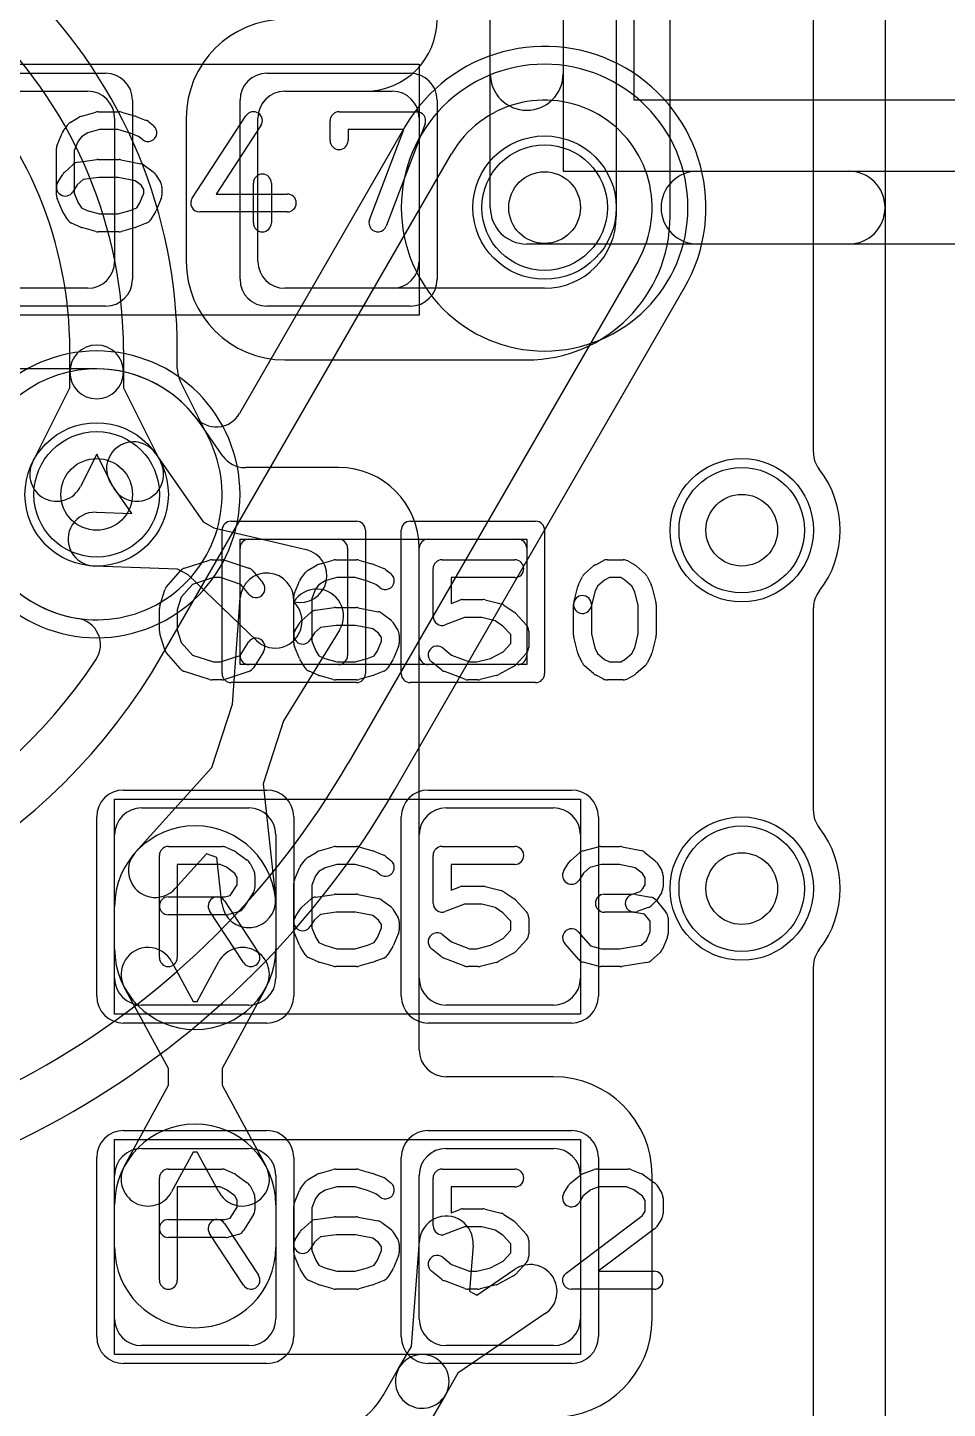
# Model space of a CAD drawing. Extents: x -3.9 to 29.3, y -3.9 to 20.
# Drawn here: x 22.407 to 24.974, y 1.25 to 5.102 of the extents above; entities that cross this region are included whole.
import ezdxf

# ---------------------------------------------------------------- set-up
doc = ezdxf.new("R2010")
doc.units = 0
for name, color, linetype in [('Hole', 1, 'CONTINUOUS'), ('L1', 3, 'CONTINUOUS'), ('L2', 3, 'CONTINUOUS'), ('L3', 3, 'CONTINUOUS'), ('L4', 3, 'CONTINUOUS'), ('MetalMask-A', 176, 'CONTINUOUS'), ('PartsArea-A', 111, 'CONTINUOUS'), ('PartsSilk-A', 221, 'CONTINUOUS'), ('Resist-A', 2, 'CONTINUOUS'), ('Resist-B', 2, 'CONTINUOUS'), ('Silk-A', 140, 'CONTINUOUS')]:
    doc.layers.add(name, color=color, linetype=linetype)

msp = doc.modelspace()

# ---------------------------------------------------------------- linework, layer by layer
at = {"layer": 'Hole'}
for centre in [(23.85, 4.6), (22.6, 3.8), (24.4, 3.7), (24.4, 2.7)]:
    msp.add_circle(centre, 0.1, dxfattribs=at)
at = {"layer": 'L1'}
for p, q in [((24.8, 12.7), (24.8, 1)), ((24.05, 7.825), (24.05, 4.575)), ((24.20004, 4.57496), (24.20004, 7.82504)), ((22.275, 4.925), (22.575, 4.925)), ((23.12497, 4.925), (23.35, 4.925)), ((23.125, 4.925), (23.425, 4.925)), ((22.65, 4.85), (22.65, 4.45)), ((22.84996, 4.85), (22.84996, 4.45)), ((23.05, 4.44997), (23.05, 4.85003)), ((23.05, 4.45), (23.05, 4.85)), ((23.5, 4.85), (23.5, 4.45)), ((22.575, 4.375), (22.275, 4.375)), ((23.85, 4.375), (23.12497, 4.375)), ((23.425, 4.375), (23.125, 4.375)), ((23.125, 4.17496), (23.80004, 4.17496)), ((22.6, 4.15003), (22.27497, 4.15003)), ((22.95211, 3.90695), (22.88753, 3.99964)), ((22.76409, 3.91434), (22.89722, 3.72331)), ((23.275, 3.87504), (23.02497, 3.87504)), ((22.69832, 3.74637), (22.64103, 3.82858)), ((22.59818, 3.75003), (22.69832, 3.74637)), ((22.89722, 3.72331), (22.92706, 3.70702)), ((22.92706, 3.70702), (23.1846, 3.64596)), ((23.025, 3.675), (23.275, 3.675)), ((23.525, 3.675), (23.775, 3.675)), ((23, 3.35), (23, 3.65)), ((23.3, 3.65), (23.3, 3.35)), ((23.5, 3.35), (23.5, 3.65)), ((23.50004, 2.25004), (23.50004, 3.65)), ((23.8, 3.65), (23.8, 3.35)), ((22.8254, 3.59162), (22.5927, 3.60013)), ((22.85524, 3.57535), (22.8254, 3.59162)), ((23.04602, 3.39188), (22.85524, 3.57535)), ((22.9788, 3.21451), (23.0004, 3.5109)), ((23.27764, 3.4212), (23.12151, 3.16829)), ((23.275, 3.325), (23.025, 3.325)), ((23.775, 3.325), (23.525, 3.325)), ((22.9218, 3.0383), (22.9788, 3.21451)), ((23.12151, 3.16829), (23.06451, 2.9921)), ((22.70778, 2.80054), (22.9218, 3.0383)), ((23.06451, 2.9921), (23.09871, 2.67407)), ((22.725, 2.925), (23.025, 2.925)), ((23.575, 2.925), (23.875, 2.925)), ((22.65, 2.45), (22.65, 2.85)), ((23.1, 2.85), (23.1, 2.45)), ((23.5, 2.45), (23.5, 2.85)), ((23.95, 2.85), (23.95, 2.45)), ((22.90622, 2.79679), (22.81926, 2.70018)), ((22.93567, 2.78726), (22.90622, 2.79679)), ((22.94957, 2.65803), (22.93567, 2.78726)), ((22.65, 2.53214), (22.65, 2.65)), ((23.1, 2.65), (23.1, 2.53214)), ((22.80905, 2.49642), (22.86945, 2.38489)), ((22.88055, 2.38489), (22.94095, 2.49642)), ((22.8, 2.19814), (22.67715, 2.425)), ((23.07285, 2.425), (22.95, 2.19814)), ((23.025, 2.375), (22.725, 2.375)), ((22.86945, 2.38489), (22.88055, 2.38489)), ((23.875, 2.375), (23.575, 2.375)), ((22.8, 2.15186), (22.8, 2.19814)), ((22.95, 2.19814), (22.95, 2.15186)), ((23.875, 2.17504), (23.57504, 2.17504)), ((22.67715, 1.925), (22.8, 2.15186)), ((22.95, 2.15186), (23.07285, 1.925)), ((22.725, 1.975), (23.025, 1.975)), ((22.86945, 1.96511), (22.80905, 1.85358)), ((22.88055, 1.96511), (22.86945, 1.96511)), ((22.94095, 1.85358), (22.88055, 1.96511)), ((23.575, 1.975), (23.875, 1.975)), ((22.65, 1.5), (22.65, 1.9)), ((23.1, 1.9), (23.1, 1.5)), ((23.5, 1.5), (23.5, 1.9)), ((23.95, 1.9), (23.95, 1.5)), ((24.15004, 1.5), (24.15004, 1.9)), ((22.65, 1.7), (22.65, 1.81786)), ((23.1, 1.81786), (23.1, 1.7)), ((23.47831, 1.42274), (23.50065, 1.71702)), ((23.65021, 1.70566), (23.64045, 1.57712)), ((23.66084, 1.56535), (23.7673, 1.63807)), ((23.64045, 1.57712), (23.66084, 1.56535)), ((23.85192, 1.51421), (23.6082, 1.34772)), ((23.025, 1.425), (22.725, 1.425)), ((23.44354, 1.36251), (23.47831, 1.42274)), ((23.875, 1.425), (23.575, 1.425)), ((23.40024, 1.28751), (23.44354, 1.36251)), ((23.6082, 1.34772), (23.57344, 1.28751)), ((23.57344, 1.28751), (23.53015, 1.21251))]:
    msp.add_line(p, q, dxfattribs=at)
for centre in [(23.85, 4.6), (22.6, 3.8), (24.4, 3.7), (24.4, 2.7)]:
    msp.add_circle(centre, 0.2, dxfattribs=at)
for centre, radius, start, end in [((23.125, 4.85), 0.27504, 90, 180), ((23.35, 5.125), 0.2, -90, 0), ((22.575, 4.85), 0.075, 0, 90), ((23.12497, 4.85003), 0.07497, 90, 180), ((23.125, 4.85), 0.075, 90, 180), ((23.425, 4.85), 0.075, 0, 90), ((23.80004, 4.57496), 0.4, -90, 0), ((23.85, 4.575), 0.2, -90, 0), ((22.575, 4.45), 0.075, -90, 0), ((23.125, 4.45), 0.27504, 180, -90), ((23.125, 4.45), 0.075, 180, -90), ((23.12497, 4.44997), 0.07497, 180, -90), ((23.425, 4.45), 0.075, -90, 0), ((22.6, 3.79999), 0.35004, 34.98129, 90), ((22.94823, 4.04365), 0.07497, -145.02113, -144.24289), ((22.94869, 4.04299), 0.07497, -144.8577, -144.67111), ((22.70256, 3.87146), 0.075, 34.87248, -145.12808), ((23.01365, 3.94983), 0.07501, -145.13189, -90), ((23.01365, 3.94979), 0.07497, -90, -87.79065), ((23.02502, 3.64999), 0.22505, 90.01273, 92.15945), ((23.275, 3.65), 0.22504, 0, 90), ((22.59544, 3.67508), 0.075, 87.90633, -92.09316), ((23.025, 3.65), 0.025, 90, 180), ((23.275, 3.65), 0.025, 0, 90), ((23.525, 3.65), 0.025, 90, 180), ((23.775, 3.65), 0.025, 0, 90), ((23.1673, 3.57298), 0.075, -103.33588, 76.66084), ((23.0752, 3.50545), 0.075, -4.16726, 175.83188), ((23.21382, 3.4606), 0.075, -31.68958, 148.31112), ((23.09801, 3.44594), 0.075, -133.88178, 46.11943), ((23.025, 3.35), 0.025, 180, -90), ((23.275, 3.35), 0.025, -90, 0), ((23.525, 3.35), 0.025, 180, -90), ((23.775, 3.35), 0.025, -90, 0), ((22.725, 2.85), 0.075, 90, 180), ((23.025, 2.85), 0.075, 0, 90), ((23.575, 2.85), 0.075, 90, 180), ((23.875, 2.85), 0.075, 0, 90), ((22.875, 2.65), 0.225, 0, 180), ((22.76352, 2.75036), 0.075, 138.00484, -41.99152), ((23.02414, 2.66605), 0.075, -173.86144, 6.13749), ((22.875, 2.53214), 0.225, 180, 0), ((22.7431, 2.46071), 0.075, 28.43425, -151.56321), ((23.0069, 2.46071), 0.075, -28.43425, 151.56321), ((22.725, 2.45), 0.075, 180, -90), ((23.025, 2.45), 0.075, -90, 0), ((23.575, 2.45), 0.075, 180, -90), ((23.875, 2.45), 0.075, -90, 0), ((23.57504, 2.25004), 0.075, 180, -90), ((23.875, 1.9), 0.27504, 0, 90), ((22.875, 1.81786), 0.225, 0, 180), ((22.725, 1.9), 0.075, 90, 180), ((23.025, 1.9), 0.075, 0, 90), ((23.575, 1.9), 0.075, 90, 180), ((23.875, 1.9), 0.075, 0, 90), ((22.7431, 1.88929), 0.075, 151.56575, -28.43679), ((23.0069, 1.88929), 0.075, -151.56575, 28.43679), ((23.57543, 1.71134), 0.075, -4.34363, 175.65942), ((22.875, 1.7), 0.225, 180, 0), ((23.80961, 1.57614), 0.075, -55.65947, 124.3385), ((22.725, 1.5), 0.075, 180, -90), ((23.025, 1.5), 0.075, -90, 0), ((23.575, 1.5), 0.075, 180, -90), ((23.875, 1.5), 0.27504, -90, 0), ((23.875, 1.5), 0.075, -90, 0), ((23.50849, 1.32501), 0.075, -30.00073, 150.00073), ((23.50849, 1.32501), 0.075, 149.99927, -30.00108), ((23.20538, 1.4), 0.225, -90, -29.99725)]:
    msp.add_arc(centre, radius, start, end, dxfattribs=at)
at = {"layer": 'L2'}
msp.add_line((24.8, 12.7), (24.8, 1), dxfattribs=at)
for centre in [(24.4, 3.7), (24.4, 2.7)]:
    msp.add_circle(centre, 0.2, dxfattribs=at)
for centre, start, end in [((23.85, 4.6), 90, -90), ((23.85, 4.6), -90, 90), ((22.6, 3.8), 90, -90), ((22.6, 3.8), -90, 90)]:
    msp.add_arc(centre, 0.40004, start, end, dxfattribs=at)
at = {"layer": 'L3'}
for p, q in [((24.8, 12.7), (24.8, 1)), ((22.525, 4.14146), (22.525, 4.20294)), ((22.675, 4.20294), (22.675, 4.14146)), ((22.82504, 4.15069), (22.82504, 4.20294)), ((22.525, 4.09766), (22.525, 4.14146)), ((22.675, 4.14146), (22.675, 4.09766)), ((22.42104, 3.88929), (22.525, 4.09766)), ((22.675, 4.09766), (22.77896, 3.88929)), ((22.91305, 3.95664), (22.83293, 4.11721)), ((22.6, 3.912), (22.55526, 3.82233)), ((22.64474, 3.82233), (22.6, 3.912))]:
    msp.add_line(p, q, dxfattribs=at)
for centre in [(22.6, 3.8), (24.4, 3.7), (24.4, 2.7)]:
    msp.add_circle(centre, 0.2, dxfattribs=at)
for centre, radius, start, end in [((21.39999, 4.20294), 1.42505, 0, 44.99972), ((21.4, 4.20294), 1.275, 0, 45), ((21.4, 4.20294), 1.125, 0, 45), ((23.85, 4.6), 0.40004, 90, -90), ((23.85, 4.6), 0.40004, -90, 90), ((22.6, 4.14146), 0.075, 0, 180), ((22.6, 4.14146), 0.075, 180, 0), ((22.90001, 4.15068), 0.07497, 179.99236, -153.4828), ((22.6, 3.79998), 0.35005, -134.58449, 26.36448), ((22.98081, 3.98872), 0.07497, -154.66546, -153.63661), ((22.48815, 3.85581), 0.075, 153.4862, -26.51596), ((22.71185, 3.85581), 0.075, -153.4862, 26.51596)]:
    msp.add_arc(centre, radius, start, end, dxfattribs=at)
at = {"layer": 'L4'}
for p, q in [((24.8, 12.7), (24.8, 1)), ((23.46025, 4.82502), (22.99872, 4.02562)), ((22.7819, 3.35), (23.59019, 4.75)), ((24.10981, 4.45), (23.30152, 3.05)), ((23.43146, 2.97498), (24.23975, 4.37498))]:
    msp.add_line(p, q, dxfattribs=at)
for centre in [(23.85, 4.6), (22.6, 3.8), (24.4, 3.7), (24.4, 2.7)]:
    msp.add_circle(centre, 0.2, dxfattribs=at)
for centre, radius, start, end in [((23.85, 4.6), 0.45004, -29.99975, 150.00025), ((23.85, 4.6), 0.3, -29.99977, 150.00001), ((22.6, 3.8), 0.35004, 38.24594, -98.71045), ((22.93379, 4.0631), 0.07497, -141.75435, -29.99513), ((22.53564, 3.37989), 0.07497, -33.7791, 81.29277), ((21.30966, 4.2), 1.7, -90, -30.00005), ((21.30966, 4.2), 1.54996, -90, -33.78019), ((21.30966, 4.2), 2.3, -90, -30.00001), ((21.30966, 4.2), 2.45004, -90, -29.99996)]:
    msp.add_arc(centre, radius, start, end, dxfattribs=at)
at = {"layer": 'MetalMask-A'}
for p, q in [((22.275, 4.925), (22.575, 4.925)), ((23.125, 4.925), (23.425, 4.925)), ((22.65, 4.85), (22.65, 4.45)), ((23.05, 4.45), (23.05, 4.85)), ((23.5, 4.85), (23.5, 4.45)), ((22.575, 4.375), (22.275, 4.375)), ((23.425, 4.375), (23.125, 4.375)), ((23.025, 3.675), (23.275, 3.675)), ((23.525, 3.675), (23.775, 3.675)), ((23, 3.35), (23, 3.65)), ((23.3, 3.65), (23.3, 3.35)), ((23.5, 3.35), (23.5, 3.65)), ((23.8, 3.65), (23.8, 3.35)), ((23.275, 3.325), (23.025, 3.325)), ((23.775, 3.325), (23.525, 3.325)), ((22.725, 2.925), (23.025, 2.925)), ((23.575, 2.925), (23.875, 2.925)), ((22.65, 2.45), (22.65, 2.85)), ((23.1, 2.85), (23.1, 2.45)), ((23.5, 2.45), (23.5, 2.85)), ((23.95, 2.85), (23.95, 2.45)), ((23.025, 2.375), (22.725, 2.375)), ((23.875, 2.375), (23.575, 2.375)), ((22.725, 1.975), (23.025, 1.975)), ((23.575, 1.975), (23.875, 1.975)), ((22.65, 1.5), (22.65, 1.9)), ((23.1, 1.9), (23.1, 1.5)), ((23.5, 1.5), (23.5, 1.9)), ((23.95, 1.9), (23.95, 1.5)), ((23.025, 1.425), (22.725, 1.425)), ((23.875, 1.425), (23.575, 1.425))]:
    msp.add_line(p, q, dxfattribs=at)
for centre, radius, start, end in [((22.575, 4.85), 0.075, 0, 90), ((23.125, 4.85), 0.075, 90, 180), ((23.425, 4.85), 0.075, 0, 90), ((22.575, 4.45), 0.075, -90, 0), ((23.125, 4.45), 0.075, 180, -90), ((23.425, 4.45), 0.075, -90, 0), ((23.025, 3.65), 0.025, 90, 180), ((23.275, 3.65), 0.025, 0, 90), ((23.525, 3.65), 0.025, 90, 180), ((23.775, 3.65), 0.025, 0, 90), ((23.025, 3.35), 0.025, 180, -90), ((23.275, 3.35), 0.025, -90, 0), ((23.525, 3.35), 0.025, 180, -90), ((23.775, 3.35), 0.025, -90, 0), ((22.725, 2.85), 0.075, 90, 180), ((23.025, 2.85), 0.075, 0, 90), ((23.575, 2.85), 0.075, 90, 180), ((23.875, 2.85), 0.075, 0, 90), ((22.725, 2.45), 0.075, 180, -90), ((23.025, 2.45), 0.075, -90, 0), ((23.575, 2.45), 0.075, 180, -90), ((23.875, 2.45), 0.075, -90, 0), ((22.725, 1.9), 0.075, 90, 180), ((23.025, 1.9), 0.075, 0, 90), ((23.575, 1.9), 0.075, 90, 180), ((23.875, 1.9), 0.075, 0, 90), ((22.725, 1.5), 0.075, 180, -90), ((23.025, 1.5), 0.075, -90, 0), ((23.575, 1.5), 0.075, 180, -90), ((23.875, 1.5), 0.075, -90, 0)]:
    msp.add_arc(centre, radius, start, end, dxfattribs=at)
at = {"layer": 'PartsArea-A'}
for p, q in [((24.1, 4.9), (24.1, 5.65)), ((22.2, 5), (23.5, 5)), ((23.5, 5), (23.5, 4.3)), ((26.3, 4.9), (24.1, 4.9)), ((23.5, 4.3), (22.2, 4.3)), ((23, 3.325), (23, 3.675)), ((23, 3.675), (23.8, 3.675)), ((23.8, 3.675), (23.8, 3.325)), ((23.8, 3.325), (23, 3.325)), ((22.65, 2.35), (22.65, 2.95)), ((22.65, 2.95), (23.95, 2.95)), ((23.95, 2.95), (23.95, 2.35)), ((23.95, 2.35), (22.65, 2.35)), ((22.65, 2), (23.95, 2)), ((22.65, 1.4), (22.65, 2)), ((23.95, 2), (23.95, 1.4)), ((23.95, 1.4), (22.65, 1.4))]:
    msp.add_line(p, q, dxfattribs=at)
at = {"layer": 'PartsSilk-A'}
for p, q in [((23.6984, 4.6), (23.6984, 13.4)), ((23.9016, 13.4), (23.9016, 4.7016)), ((22.55841, 4.85552), (22.5973, 4.86663)), ((22.60417, 4.86759), (22.6625, 4.86759)), ((22.66937, 4.86663), (22.70826, 4.85552)), ((22.71067, 4.85469), (22.73845, 4.84358)), ((22.86657, 4.62663), (23.01657, 4.85626)), ((23.27639, 4.86759), (23.49306, 4.86759)), ((22.50639, 4.81315), (22.52028, 4.83167)), ((22.52754, 4.83818), (22.55254, 4.85299)), ((22.60767, 4.81759), (22.57525, 4.80833)), ((22.659, 4.81759), (22.60767, 4.81759)), ((22.69329, 4.80779), (22.659, 4.81759)), ((22.74479, 4.83989), (22.75868, 4.82878)), ((23.05843, 4.82892), (22.93369, 4.63796)), ((23.25139, 4.78704), (23.25139, 4.84259)), ((23.45682, 4.81759), (23.30139, 4.81759)), ((23.30139, 4.81759), (23.30139, 4.78704)), ((23.36135, 4.56629), (23.45682, 4.81759)), ((23.51643, 4.83371), (23.40809, 4.54853)), ((22.48942, 4.77442), (22.50331, 4.80776)), ((22.54827, 4.78565), (22.5375, 4.75981)), ((22.5573, 4.79769), (22.54827, 4.78565)), ((22.57525, 4.80833), (22.5573, 4.79769)), ((22.71645, 4.79853), (22.69329, 4.80779)), ((22.72744, 4.78974), (22.71645, 4.79853)), ((22.4875, 4.63519), (22.4875, 4.76481)), ((22.5375, 4.75981), (22.5375, 4.64019)), ((22.50978, 4.69832), (22.53478, 4.72054)), ((22.54791, 4.72661), (22.60069, 4.73402)), ((22.60417, 4.73426), (22.6625, 4.73426)), ((22.6674, 4.73377), (22.72296, 4.72266)), ((22.73294, 4.71824), (22.75794, 4.69972)), ((23.9016, 4.7016), (26.4984, 4.7016)), ((22.4913, 4.67066), (22.50519, 4.69288)), ((22.54568, 4.66333), (22.5337, 4.64416)), ((22.56235, 4.67814), (22.54568, 4.66333)), ((22.60592, 4.68426), (22.56235, 4.67814)), ((22.66002, 4.68426), (22.60592, 4.68426)), ((22.70767, 4.67473), (22.66002, 4.68426)), ((22.72437, 4.66236), (22.70767, 4.67473)), ((22.73194, 4.65024), (22.72437, 4.66236)), ((22.76426, 4.69287), (22.77814, 4.67065)), ((23.0375, 4.55741), (23.0375, 4.66852)), ((23.0875, 4.66852), (23.0875, 4.55741)), ((22.50331, 4.59224), (22.48942, 4.62558)), ((22.5375, 4.64019), (22.54868, 4.61336)), ((22.72077, 4.61336), (22.73194, 4.64019)), ((22.73194, 4.64019), (22.73194, 4.65024)), ((22.78002, 4.62558), (22.76614, 4.59224)), ((22.78194, 4.65741), (22.78194, 4.63519)), ((22.93369, 4.63796), (23.13194, 4.63796)), ((22.51908, 4.56638), (22.50519, 4.5886)), ((22.54868, 4.61336), (22.55742, 4.59937)), ((22.55742, 4.59937), (22.57383, 4.59208)), ((22.57383, 4.59208), (22.60767, 4.58241)), ((22.659, 4.58241), (22.69329, 4.59221)), ((22.69329, 4.59221), (22.7123, 4.59981)), ((22.7123, 4.59981), (22.72077, 4.61336)), ((22.76426, 4.5886), (22.75037, 4.56638)), ((23.13194, 4.58796), (22.8875, 4.58796)), ((22.55513, 4.54567), (22.53013, 4.55678)), ((22.60767, 4.58241), (22.659, 4.58241)), ((22.73845, 4.55642), (22.71067, 4.54531)), ((22.5973, 4.53337), (22.55841, 4.54448)), ((22.6625, 4.53241), (22.60417, 4.53241)), ((22.70826, 4.54448), (22.66937, 4.53337)), ((26.6, 4.4984), (23.8, 4.4984)), ((22.79508, 3.54239), (22.83397, 3.58683)), ((22.84516, 3.59418), (22.9146, 3.6164)), ((22.92222, 3.61759), (22.95, 3.61759)), ((22.9579, 3.61631), (23.02457, 3.59409)), ((23.03588, 3.58637), (23.06365, 3.55304)), ((23.19004, 3.58818), (23.21504, 3.60299)), ((23.22091, 3.60552), (23.2598, 3.61663)), ((23.26667, 3.61759), (23.325, 3.61759)), ((23.33187, 3.61663), (23.37076, 3.60552)), ((23.37317, 3.60469), (23.40095, 3.59358)), ((23.40729, 3.58989), (23.42118, 3.57878)), ((23.53889, 3.45926), (23.53889, 3.59259)), ((23.56389, 3.61759), (23.76667, 3.61759)), ((23.96117, 3.57795), (23.98617, 3.60017)), ((23.9916, 3.60384), (24.01382, 3.61495)), ((24.025, 3.61759), (24.06944, 3.61759)), ((24.08184, 3.6143), (24.10129, 3.60319)), ((24.1055, 3.60017), (24.1305, 3.57795)), ((22.86702, 3.54868), (22.83618, 3.51344)), ((22.92612, 3.56759), (22.86702, 3.54868)), ((22.94594, 3.56759), (22.92612, 3.56759)), ((23.00202, 3.5489), (22.94594, 3.56759)), ((23.02523, 3.52104), (23.00202, 3.5489)), ((23.15192, 3.52442), (23.16581, 3.55776)), ((23.16889, 3.56315), (23.18278, 3.58167)), ((23.2198, 3.54769), (23.21077, 3.53565)), ((23.23775, 3.55833), (23.2198, 3.54769)), ((23.27017, 3.56759), (23.23775, 3.55833)), ((23.3215, 3.56759), (23.27017, 3.56759)), ((23.35579, 3.55779), (23.3215, 3.56759)), ((23.37895, 3.54853), (23.35579, 3.55779)), ((23.38994, 3.53974), (23.37895, 3.54853)), ((23.76667, 3.56759), (23.58889, 3.56759)), ((23.58889, 3.56759), (23.58889, 3.49554)), ((23.94431, 3.54822), (23.95542, 3.57044)), ((24.01692, 3.5606), (23.99799, 3.54377)), ((24.0309, 3.56759), (24.01692, 3.5606)), ((24.0628, 3.56759), (24.0309, 3.56759)), ((24.07423, 3.56106), (24.0628, 3.56759)), ((24.09368, 3.54377), (24.07423, 3.56106)), ((24.13625, 3.57044), (24.14736, 3.54822)), ((22.77614, 3.48894), (22.79003, 3.53339)), ((22.83618, 3.51344), (22.825, 3.47766)), ((23.15, 3.38519), (23.15, 3.51481)), ((23.21077, 3.53565), (23.2, 3.50981)), ((23.2, 3.50981), (23.2, 3.39019)), ((23.62222, 3.50648), (23.67778, 3.50648)), ((23.68384, 3.50573), (23.72828, 3.49462)), ((23.93131, 3.49865), (23.94242, 3.5431)), ((23.99026, 3.52831), (23.97981, 3.48653)), ((23.99799, 3.54377), (23.99026, 3.52831)), ((24.10141, 3.52831), (24.09368, 3.54377)), ((24.11111, 3.48951), (24.10141, 3.52831)), ((24.14925, 3.5431), (24.16036, 3.49865)), ((22.775, 3.41852), (22.775, 3.48148)), ((22.825, 3.47766), (22.825, 3.42234)), ((23.17228, 3.44832), (23.19728, 3.47054)), ((23.21041, 3.47661), (23.26319, 3.48402)), ((23.26667, 3.48426), (23.325, 3.48426)), ((23.3299, 3.48377), (23.38546, 3.47266)), ((23.39544, 3.46824), (23.42044, 3.44972)), ((23.58889, 3.49554), (23.61332, 3.50484)), ((23.73609, 3.49117), (23.76387, 3.47265)), ((23.76843, 3.46875), (23.79899, 3.43542)), ((23.93056, 3.40741), (23.93056, 3.49259)), ((23.98056, 3.49259), (23.98056, 3.41049)), ((24.11111, 3.41049), (24.11111, 3.48951)), ((24.16111, 3.49259), (24.16111, 3.40741)), ((23.1538, 3.42066), (23.16769, 3.44288)), ((23.26842, 3.43426), (23.22485, 3.42814)), ((23.32252, 3.43426), (23.26842, 3.43426)), ((23.37017, 3.42473), (23.32252, 3.43426)), ((23.42676, 3.44287), (23.44064, 3.42065)), ((23.62682, 3.45648), (23.57279, 3.4359)), ((23.6747, 3.45648), (23.62682, 3.45648)), ((23.71196, 3.44717), (23.6747, 3.45648)), ((23.73362, 3.43273), (23.71196, 3.44717)), ((23.75556, 3.40879), (23.73362, 3.43273)), ((22.79003, 3.36661), (22.77614, 3.41106)), ((22.825, 3.42234), (22.83618, 3.38656)), ((23.20818, 3.41333), (23.1962, 3.39416)), ((23.2, 3.39019), (23.21118, 3.36336)), ((23.22485, 3.42814), (23.20818, 3.41333)), ((23.38687, 3.41236), (23.37017, 3.42473)), ((23.38327, 3.36336), (23.39444, 3.39019)), ((23.39444, 3.40024), (23.38687, 3.41236)), ((23.39444, 3.39019), (23.39444, 3.40024)), ((23.44444, 3.40741), (23.44444, 3.38519)), ((23.75556, 3.3838), (23.75556, 3.40879)), ((23.80556, 3.41852), (23.80556, 3.37407)), ((23.94242, 3.3569), (23.93131, 3.40135)), ((23.98056, 3.41049), (23.99026, 3.37169)), ((24.10141, 3.37169), (24.11111, 3.41049)), ((24.16036, 3.40135), (24.14925, 3.3569)), ((22.83397, 3.31317), (22.79508, 3.35761)), ((22.83618, 3.38656), (22.86702, 3.35132)), ((23.00023, 3.3505), (23.02324, 3.38732)), ((23.06564, 3.36082), (23.03787, 3.31638)), ((23.16581, 3.34224), (23.15192, 3.37558)), ((23.21118, 3.36336), (23.21992, 3.34937)), ((23.3748, 3.34981), (23.38327, 3.36336)), ((23.44252, 3.37558), (23.42864, 3.34224)), ((23.56562, 3.37137), (23.59034, 3.3516)), ((23.69928, 3.34203), (23.73446, 3.36079)), ((23.73446, 3.36079), (23.75556, 3.3838)), ((23.79899, 3.35717), (23.76843, 3.32384)), ((23.95542, 3.32956), (23.94431, 3.35178)), ((23.99026, 3.37169), (23.99799, 3.35623)), ((23.99799, 3.35623), (24.01692, 3.3394)), ((24.07423, 3.33894), (24.09368, 3.35623)), ((24.09368, 3.35623), (24.10141, 3.37169)), ((24.14736, 3.35178), (24.13625, 3.32956)), ((22.86702, 3.35132), (22.92612, 3.33241)), ((22.92612, 3.33241), (22.94594, 3.33241)), ((22.94594, 3.33241), (23.00023, 3.3505)), ((23.18158, 3.31638), (23.16769, 3.3386)), ((23.21992, 3.34937), (23.23633, 3.34208)), ((23.23633, 3.34208), (23.27017, 3.33241)), ((23.27017, 3.33241), (23.3215, 3.33241)), ((23.3215, 3.33241), (23.35579, 3.34221)), ((23.35579, 3.34221), (23.3748, 3.34981)), ((23.42676, 3.3386), (23.41287, 3.31638)), ((23.56216, 3.31011), (23.53438, 3.33233)), ((23.59034, 3.3516), (23.64071, 3.33241)), ((23.64071, 3.33241), (23.66081, 3.33241)), ((23.66081, 3.33241), (23.69928, 3.34203)), ((23.76176, 3.31868), (23.72009, 3.29646)), ((23.98617, 3.29983), (23.96117, 3.32205)), ((24.01692, 3.3394), (24.0309, 3.33241)), ((24.0309, 3.33241), (24.0628, 3.33241)), ((24.0628, 3.33241), (24.07423, 3.33894)), ((24.1305, 3.32205), (24.1055, 3.29983)), ((22.9146, 3.2836), (22.84516, 3.30582)), ((22.95, 3.28241), (22.92222, 3.28241)), ((23.02457, 3.30591), (22.9579, 3.28369)), ((23.21763, 3.29567), (23.19263, 3.30678)), ((23.2598, 3.28337), (23.22091, 3.29448)), ((23.325, 3.28241), (23.26667, 3.28241)), ((23.37076, 3.29448), (23.33187, 3.28337)), ((23.40095, 3.30642), (23.37317, 3.29531)), ((23.62721, 3.28405), (23.56888, 3.30627)), ((23.66389, 3.28241), (23.63611, 3.28241)), ((23.71439, 3.29427), (23.66995, 3.28316)), ((24.01382, 3.28505), (23.9916, 3.29616)), ((24.06944, 3.28241), (24.025, 3.28241)), ((24.10129, 3.29681), (24.08184, 3.2857)), ((22.8, 2.81759), (22.95, 2.81759)), ((22.96015, 2.81544), (22.98515, 2.80433)), ((23.22091, 2.80552), (23.2598, 2.81663)), ((23.26667, 2.81759), (23.325, 2.81759)), ((23.33187, 2.81663), (23.37076, 2.80552)), ((23.56389, 2.81759), (23.76667, 2.81759)), ((23.95745, 2.80564), (23.99912, 2.81675)), ((24.00556, 2.81759), (24.06111, 2.81759)), ((24.06626, 2.81705), (24.11904, 2.80594)), ((22.775, 2.50741), (22.775, 2.79259)), ((22.9897, 2.8017), (23.02026, 2.77948)), ((23.16889, 2.76315), (23.18278, 2.78167)), ((23.19004, 2.78818), (23.21504, 2.80299)), ((23.37317, 2.80469), (23.40095, 2.79358)), ((23.40729, 2.78989), (23.42118, 2.77878)), ((23.53889, 2.65926), (23.53889, 2.79259)), ((23.92228, 2.77795), (23.94728, 2.80017)), ((24.12951, 2.801), (24.15729, 2.77878)), ((22.9447, 2.76759), (22.825, 2.76759)), ((22.825, 2.76759), (22.825, 2.50741)), ((22.96243, 2.75971), (22.9447, 2.76759)), ((22.98593, 2.74263), (22.96243, 2.75971)), ((22.99167, 2.73114), (22.98593, 2.74263)), ((23.02792, 2.77044), (23.03903, 2.74822)), ((23.04167, 2.73704), (23.04167, 2.7037)), ((23.15192, 2.72442), (23.16581, 2.75776)), ((23.21077, 2.73565), (23.2, 2.70981)), ((23.2198, 2.74769), (23.21077, 2.73565)), ((23.23775, 2.75833), (23.2198, 2.74769)), ((23.27017, 2.76759), (23.23775, 2.75833)), ((23.3215, 2.76759), (23.27017, 2.76759)), ((23.35579, 2.75779), (23.3215, 2.76759)), ((23.37895, 2.74853), (23.35579, 2.75779)), ((23.38994, 2.73974), (23.37895, 2.74853)), ((23.76667, 2.76759), (23.58889, 2.76759)), ((23.58889, 2.76759), (23.58889, 2.69554)), ((23.9038, 2.75029), (23.91769, 2.77251)), ((23.95818, 2.74296), (23.9462, 2.72379)), ((23.97606, 2.75885), (23.95818, 2.74296)), ((24.00884, 2.76759), (23.97606, 2.75885)), ((24.05851, 2.76759), (24.00884, 2.76759)), ((24.10292, 2.75824), (24.05851, 2.76759)), ((24.12273, 2.7424), (24.10292, 2.75824)), ((24.13056, 2.72987), (24.12273, 2.7424)), ((24.16287, 2.77251), (24.17676, 2.75029)), ((24.18056, 2.73704), (24.18056, 2.7037)), ((22.97292, 2.68087), (22.99167, 2.71087)), ((22.99167, 2.71087), (22.99167, 2.73114)), ((23.15, 2.58519), (23.15, 2.71481)), ((23.2, 2.70981), (23.2, 2.59019)), ((23.58889, 2.69554), (23.61332, 2.70484)), ((23.62222, 2.70648), (23.67778, 2.70648)), ((23.68384, 2.70573), (23.72828, 2.69462)), ((24.1168, 2.69197), (24.12198, 2.69715)), ((24.12198, 2.69715), (24.13056, 2.71087)), ((24.13056, 2.71087), (24.13056, 2.72987)), ((22.8, 2.67685), (22.95783, 2.67685)), ((22.95703, 2.66553), (23.05148, 2.52109)), ((22.95783, 2.67685), (22.97292, 2.68087)), ((23.03787, 2.69045), (23.01009, 2.64601)), ((23.17228, 2.64832), (23.19728, 2.67054)), ((23.21041, 2.67661), (23.26319, 2.68402)), ((23.26667, 2.68426), (23.325, 2.68426)), ((23.3299, 2.68377), (23.38546, 2.67266)), ((23.39544, 2.66824), (23.42044, 2.64972)), ((23.73609, 2.69117), (23.76387, 2.67265)), ((23.76843, 2.66875), (23.79899, 2.63542)), ((24.01667, 2.68426), (24.0956, 2.68426)), ((24.0956, 2.68426), (24.1168, 2.69197)), ((24.10438, 2.68387), (24.14605, 2.67646)), ((24.15935, 2.6638), (24.14824, 2.65269)), ((24.16088, 2.66785), (24.18865, 2.63452)), ((24.17676, 2.69045), (24.16287, 2.66823)), ((22.96111, 2.62685), (22.8, 2.62685)), ((23.00964, 2.49373), (22.91519, 2.63817)), ((22.99533, 2.6351), (22.96755, 2.62769)), ((23.1538, 2.62066), (23.16769, 2.64288)), ((23.22485, 2.62814), (23.20818, 2.61333)), ((23.26842, 2.63426), (23.22485, 2.62814)), ((23.32252, 2.63426), (23.26842, 2.63426)), ((23.37017, 2.62473), (23.32252, 2.63426)), ((23.38687, 2.61236), (23.37017, 2.62473)), ((23.42676, 2.64287), (23.44064, 2.62065)), ((23.62682, 2.65648), (23.57279, 2.6359)), ((23.6747, 2.65648), (23.62682, 2.65648)), ((23.71196, 2.64717), (23.6747, 2.65648)), ((23.73362, 2.63273), (23.71196, 2.64717)), ((23.75556, 2.60879), (23.73362, 2.63273)), ((24.1, 2.63426), (24.01667, 2.63426)), ((24.12831, 2.62883), (24.09562, 2.63465)), ((24.1391, 2.64687), (24.10854, 2.63576)), ((24.14444, 2.60947), (24.12831, 2.62883)), ((23.20818, 2.61333), (23.1962, 2.59416)), ((23.2, 2.59019), (23.21118, 2.56336)), ((23.38327, 2.56336), (23.39444, 2.59019)), ((23.39444, 2.60024), (23.38687, 2.61236)), ((23.39444, 2.59019), (23.39444, 2.60024)), ((23.44444, 2.60741), (23.44444, 2.58519)), ((23.73446, 2.56079), (23.75556, 2.5838)), ((23.75556, 2.5838), (23.75556, 2.60879)), ((23.80556, 2.61852), (23.80556, 2.57407)), ((24.14444, 2.57907), (24.14444, 2.60947)), ((24.19444, 2.61852), (24.19444, 2.57407)), ((23.16581, 2.54224), (23.15192, 2.57558)), ((23.21118, 2.56336), (23.21992, 2.54937)), ((23.21992, 2.54937), (23.23633, 2.54208)), ((23.35579, 2.54221), (23.3748, 2.54981)), ((23.3748, 2.54981), (23.38327, 2.56336)), ((23.44252, 2.57558), (23.42864, 2.54224)), ((23.56562, 2.57137), (23.59034, 2.5516)), ((23.59034, 2.5516), (23.64071, 2.53241)), ((23.69928, 2.54203), (23.73446, 2.56079)), ((23.79899, 2.55717), (23.76843, 2.52384)), ((23.94508, 2.50206), (23.90619, 2.5465)), ((23.94381, 2.57942), (23.97769, 2.54071)), ((24.11941, 2.54205), (24.13468, 2.55563)), ((24.13468, 2.55563), (24.14444, 2.57907)), ((24.19252, 2.56446), (24.17864, 2.53113)), ((23.18158, 2.51638), (23.16769, 2.5386)), ((23.21763, 2.49567), (23.19263, 2.50678)), ((23.23633, 2.54208), (23.27017, 2.53241)), ((23.27017, 2.53241), (23.3215, 2.53241)), ((23.3215, 2.53241), (23.35579, 2.54221)), ((23.40095, 2.50642), (23.37317, 2.49531)), ((23.42676, 2.5386), (23.41287, 2.51638)), ((23.56216, 2.51011), (23.53438, 2.53233)), ((23.62721, 2.48405), (23.56888, 2.50627)), ((23.64071, 2.53241), (23.66081, 2.53241)), ((23.66081, 2.53241), (23.69928, 2.54203)), ((23.76176, 2.51868), (23.72009, 2.49646)), ((23.97769, 2.54071), (24.00884, 2.53241)), ((24.00884, 2.53241), (24.05912, 2.53241)), ((24.05912, 2.53241), (24.11941, 2.54205)), ((24.17217, 2.52205), (24.14717, 2.49983)), ((23.2598, 2.48337), (23.22091, 2.49448)), ((23.325, 2.48241), (23.26667, 2.48241)), ((23.37076, 2.49448), (23.33187, 2.48337)), ((23.66389, 2.48241), (23.63611, 2.48241)), ((23.71439, 2.49427), (23.66995, 2.48316)), ((23.99912, 2.48325), (23.95745, 2.49436)), ((24.06111, 2.48241), (24.00556, 2.48241)), ((24.13451, 2.49383), (24.06506, 2.48272)), ((22.775, 1.60741), (22.775, 1.89259)), ((22.8, 1.91759), (22.95, 1.91759)), ((22.96015, 1.91544), (22.98515, 1.90433)), ((22.9897, 1.9017), (23.02026, 1.87948)), ((23.19004, 1.88818), (23.21504, 1.90299)), ((23.22091, 1.90552), (23.2598, 1.91663)), ((23.26667, 1.91759), (23.325, 1.91759)), ((23.33187, 1.91663), (23.37076, 1.90552)), ((23.37317, 1.90469), (23.40095, 1.89358)), ((23.40729, 1.88989), (23.42118, 1.87878)), ((23.53889, 1.75926), (23.53889, 1.89259)), ((23.56389, 1.91759), (23.76667, 1.91759)), ((23.92327, 1.87878), (23.95105, 1.901)), ((23.95813, 1.90497), (23.98868, 1.91608)), ((23.99722, 1.91759), (24.08333, 1.91759)), ((24.09261, 1.9158), (24.12039, 1.90469)), ((24.12581, 1.9017), (24.15637, 1.87948)), ((22.9447, 1.86759), (22.825, 1.86759)), ((22.825, 1.86759), (22.825, 1.60741)), ((22.96243, 1.85971), (22.9447, 1.86759)), ((22.98593, 1.84263), (22.96243, 1.85971)), ((23.02792, 1.87044), (23.03903, 1.84822)), ((23.15192, 1.82442), (23.16581, 1.85776)), ((23.16889, 1.86315), (23.18278, 1.88167)), ((23.23775, 1.85833), (23.2198, 1.84769)), ((23.27017, 1.86759), (23.23775, 1.85833)), ((23.3215, 1.86759), (23.27017, 1.86759)), ((23.35579, 1.85779), (23.3215, 1.86759)), ((23.37895, 1.84853), (23.35579, 1.85779)), ((23.76667, 1.86759), (23.58889, 1.86759)), ((23.58889, 1.86759), (23.58889, 1.79554)), ((23.9038, 1.85029), (23.91769, 1.87251)), ((23.97908, 1.85939), (23.95783, 1.8424)), ((24.00162, 1.86759), (23.97908, 1.85939)), ((24.07852, 1.86759), (24.00162, 1.86759)), ((24.09893, 1.85943), (24.07852, 1.86759)), ((24.12304, 1.84189), (24.09893, 1.85943)), ((24.16287, 1.87251), (24.17676, 1.85029)), ((22.97292, 1.78087), (22.99167, 1.81087)), ((22.99167, 1.83114), (22.98593, 1.84263)), ((22.99167, 1.81087), (22.99167, 1.83114)), ((23.04167, 1.83704), (23.04167, 1.8037)), ((23.15, 1.68519), (23.15, 1.81481)), ((23.21077, 1.83565), (23.2, 1.80981)), ((23.2198, 1.84769), (23.21077, 1.83565)), ((23.38994, 1.83974), (23.37895, 1.84853)), ((23.95783, 1.8424), (23.9462, 1.82379)), ((24.13056, 1.82987), (24.12304, 1.84189)), ((24.13056, 1.79976), (24.13056, 1.82987)), ((24.18056, 1.83704), (24.18056, 1.79259)), ((22.8, 1.77685), (22.95783, 1.77685)), ((22.95783, 1.77685), (22.97292, 1.78087)), ((23.03787, 1.79045), (23.01009, 1.74601)), ((23.2, 1.80981), (23.2, 1.69019)), ((23.21041, 1.77661), (23.26319, 1.78402)), ((23.26667, 1.78426), (23.325, 1.78426)), ((23.3299, 1.78377), (23.38546, 1.77266)), ((23.58889, 1.79554), (23.61332, 1.80484)), ((23.62222, 1.80648), (23.67778, 1.80648)), ((23.68384, 1.80573), (23.72828, 1.79462)), ((23.73609, 1.79117), (23.76387, 1.77265)), ((23.90997, 1.62739), (24.12293, 1.78756)), ((24.12293, 1.78756), (24.13056, 1.79976)), ((24.17676, 1.77934), (24.16287, 1.75712)), ((23.00964, 1.59373), (22.91519, 1.73817)), ((22.95703, 1.76553), (23.05148, 1.62109)), ((22.99533, 1.7351), (22.96755, 1.72769)), ((23.1538, 1.72066), (23.16769, 1.74288)), ((23.17228, 1.74832), (23.19728, 1.77054)), ((23.26842, 1.73426), (23.22485, 1.72814)), ((23.32252, 1.73426), (23.26842, 1.73426)), ((23.37017, 1.72473), (23.32252, 1.73426)), ((23.39544, 1.76824), (23.42044, 1.74972)), ((23.42676, 1.74287), (23.44064, 1.72065)), ((23.62682, 1.75648), (23.57279, 1.7359)), ((23.6747, 1.75648), (23.62682, 1.75648)), ((23.71196, 1.74717), (23.6747, 1.75648)), ((23.73362, 1.73273), (23.71196, 1.74717)), ((23.76843, 1.76875), (23.79899, 1.73542)), ((24.1567, 1.75039), (23.99983, 1.63241)), ((22.96111, 1.72685), (22.8, 1.72685)), ((23.20818, 1.71333), (23.1962, 1.69416)), ((23.22485, 1.72814), (23.20818, 1.71333)), ((23.38687, 1.71236), (23.37017, 1.72473)), ((23.39444, 1.70024), (23.38687, 1.71236)), ((23.39444, 1.69019), (23.39444, 1.70024)), ((23.44444, 1.70741), (23.44444, 1.68519)), ((23.75556, 1.70879), (23.73362, 1.73273)), ((23.75556, 1.6838), (23.75556, 1.70879)), ((23.80556, 1.71852), (23.80556, 1.67407)), ((23.16581, 1.64224), (23.15192, 1.67558)), ((23.2, 1.69019), (23.21118, 1.66336)), ((23.21118, 1.66336), (23.21992, 1.64937)), ((23.3748, 1.64981), (23.38327, 1.66336)), ((23.38327, 1.66336), (23.39444, 1.69019)), ((23.44252, 1.67558), (23.42864, 1.64224)), ((23.56562, 1.67137), (23.59034, 1.6516)), ((23.69928, 1.64203), (23.73446, 1.66079)), ((23.73446, 1.66079), (23.75556, 1.6838)), ((23.79899, 1.65717), (23.76843, 1.62384)), ((23.18158, 1.61638), (23.16769, 1.6386)), ((23.21992, 1.64937), (23.23633, 1.64208)), ((23.23633, 1.64208), (23.27017, 1.63241)), ((23.27017, 1.63241), (23.3215, 1.63241)), ((23.3215, 1.63241), (23.35579, 1.64221)), ((23.35579, 1.64221), (23.3748, 1.64981)), ((23.42676, 1.6386), (23.41287, 1.61638)), ((23.56216, 1.61011), (23.53438, 1.63233)), ((23.59034, 1.6516), (23.64071, 1.63241)), ((23.64071, 1.63241), (23.66081, 1.63241)), ((23.66081, 1.63241), (23.69928, 1.64203)), ((23.76176, 1.61868), (23.72009, 1.59646)), ((23.99983, 1.63241), (24.15556, 1.63241)), ((23.21763, 1.59567), (23.19263, 1.60678)), ((23.2598, 1.58337), (23.22091, 1.59448)), ((23.325, 1.58241), (23.26667, 1.58241)), ((23.37076, 1.59448), (23.33187, 1.58337)), ((23.40095, 1.60642), (23.37317, 1.59531)), ((23.62721, 1.58405), (23.56888, 1.60627)), ((23.66389, 1.58241), (23.63611, 1.58241)), ((23.71439, 1.59427), (23.66995, 1.58316)), ((24.15556, 1.58241), (23.925, 1.58241))]:
    msp.add_line(p, q, dxfattribs=at)
for centre, radius, start, end in [((22.56528, 4.83148), 0.025, 105.94854, 120.63752), ((22.60417, 4.84259), 0.025, 90, 105.94854), ((22.6625, 4.84259), 0.025, 74.05146, 90), ((22.70139, 4.83148), 0.025, 68.2071, 74.05146), ((23.0375, 4.84259), 0.025, -33.14974, 146.84644), ((23.27639, 4.84259), 0.025, 90, 180), ((23.49306, 4.84259), 0.025, -20.80551, 90), ((22.54028, 4.81667), 0.025, 120.63752, 143.1301), ((22.74306, 4.80926), 0.025, -128.66697, 51.34522), ((22.72917, 4.82037), 0.025, 51.33303, 68.2071), ((22.52639, 4.79815), 0.025, 143.1301, 157.39424), ((23.27639, 4.78704), 0.025, 180, 0), ((22.5125, 4.76481), 0.025, 157.39424, 180), ((22.55139, 4.70185), 0.025, 98.00047, 131.62783), ((22.60417, 4.70926), 0.025, 90, 98.00047), ((22.6625, 4.70926), 0.025, 78.69456, 90), ((22.71806, 4.69815), 0.025, 53.47387, 78.69456), ((22.5125, 4.65741), 0.025, 147.99462, -32.01002), ((22.52639, 4.67963), 0.025, 131.62783, 147.99462), ((22.74306, 4.67963), 0.025, 31.98594, 53.47387), ((22.75694, 4.65741), 0.025, 0, 31.98594), ((23.0625, 4.66852), 0.025, 0, 180), ((22.5125, 4.63519), 0.025, 180, -157.39424), ((22.75694, 4.63519), 0.025, -22.60576, 0), ((22.8875, 4.61296), 0.025, 146.85026, -90), ((23.13194, 4.61296), 0.025, -90, 90), ((22.52639, 4.60185), 0.025, -157.39424, -147.99462), ((22.74306, 4.60185), 0.025, -32.00538, -22.60576), ((23.8, 4.6), 0.1016, 180, -90), ((22.54028, 4.57963), 0.025, -147.99462, -113.95086), ((22.72917, 4.57963), 0.025, -68.2071, -32.00538), ((23.0625, 4.55741), 0.025, 180, 0), ((23.38472, 4.55741), 0.025, 159.19449, -20.80181), ((22.56528, 4.56852), 0.025, -113.95086, -105.94854), ((22.60417, 4.55741), 0.025, -105.94854, -90), ((22.6625, 4.55741), 0.025, -90, -74.05146), ((22.70139, 4.56852), 0.025, -74.05146, -68.2071), ((22.85278, 3.57037), 0.025, 107.74642, 138.81192), ((22.92222, 3.59259), 0.025, 90, 107.74642), ((22.95, 3.59259), 0.025, 71.57954, 90), ((23.01667, 3.57037), 0.025, 39.7909, 71.57954), ((23.20278, 3.56667), 0.025, 120.63752, 143.1301), ((23.22778, 3.58148), 0.025, 105.94854, 120.63752), ((23.26667, 3.59259), 0.025, 90, 105.94854), ((23.325, 3.59259), 0.025, 74.05146, 90), ((23.36389, 3.58148), 0.025, 68.2071, 74.05146), ((23.39167, 3.57037), 0.025, 51.33303, 68.2071), ((23.56389, 3.59259), 0.025, 90, 180), ((23.76667, 3.59259), 0.025, -90, 90), ((24.00278, 3.58148), 0.025, 116.56505, 131.62783), ((24.025, 3.59259), 0.025, 90, 116.56505), ((24.06944, 3.59259), 0.025, 60.26649, 90), ((24.08889, 3.58148), 0.025, 48.37217, 60.26649), ((23.04444, 3.53704), 0.025, -140.2091, 39.8005), ((23.18889, 3.54815), 0.025, 143.1301, 157.39424), ((23.40556, 3.55926), 0.025, -128.66697, 51.34522), ((23.96667, 3.53704), 0.025, 153.43495, 165.96932), ((23.97778, 3.55926), 0.025, 131.62783, 153.43495), ((24.11389, 3.55926), 0.025, 26.56505, 48.37217), ((24.125, 3.53704), 0.025, 14.03068, 26.56505), ((22.81389, 3.52593), 0.025, 138.81192, 162.63777), ((23.175, 3.51481), 0.025, 157.39424, 180), ((23.62222, 3.48148), 0.025, 90, 110.85364), ((23.67778, 3.48148), 0.025, 75.96932, 90), ((23.95556, 3.49259), 0.025, 0, 180), ((22.8, 3.48148), 0.025, 162.63777, 180), ((23.21389, 3.45185), 0.025, 98.00047, 131.62783), ((23.26667, 3.45926), 0.025, 90, 98.00047), ((23.325, 3.45926), 0.025, 78.69456, 90), ((23.38056, 3.44815), 0.025, 53.47387, 78.69456), ((23.72222, 3.47037), 0.025, 56.30358, 75.96376), ((23.75, 3.45185), 0.025, 42.5203, 56.30993), ((23.95556, 3.49259), 0.025, 165.96932, -14.03321), ((24.13611, 3.49259), 0.025, 0, 14.03068), ((23.18889, 3.42963), 0.025, 131.62783, 147.99462), ((23.40556, 3.42963), 0.025, 31.98594, 53.47387), ((23.56389, 3.45926), 0.025, 180, -69.1435), ((23.78056, 3.41852), 0.025, 0, 42.51745), ((22.8, 3.41852), 0.025, 180, -162.63777), ((23.04444, 3.37407), 0.025, -32.00538, 147.99925), ((23.175, 3.40741), 0.025, 147.99462, -32.01002), ((23.41944, 3.40741), 0.025, 0, 31.98594), ((23.95556, 3.40741), 0.025, 180, -165.96932), ((24.13611, 3.40741), 0.025, -14.03068, 0), ((22.81389, 3.37407), 0.025, -162.63777, -138.81192), ((23.175, 3.38519), 0.025, 180, -157.39424), ((23.41944, 3.38519), 0.025, -22.60576, 0), ((23.55, 3.35185), 0.025, 51.33303, -128.65478), ((23.78056, 3.37407), 0.025, -42.5203, 0), ((23.96667, 3.36296), 0.025, -165.96932, -153.43495), ((24.125, 3.36296), 0.025, -26.56505, -14.03068), ((22.85278, 3.32963), 0.025, -138.81192, -107.74642), ((23.01667, 3.32963), 0.025, -71.57954, -32.00538), ((23.18889, 3.35185), 0.025, -157.39424, -147.99462), ((23.20278, 3.32963), 0.025, -147.99462, -113.95086), ((23.39167, 3.32963), 0.025, -68.2071, -32.00538), ((23.40556, 3.35185), 0.025, -32.00538, -22.60576), ((23.75, 3.34074), 0.025, -61.9383, -42.51745), ((23.97778, 3.34074), 0.025, -153.43495, -131.62783), ((24.11389, 3.34074), 0.025, -48.37217, -26.56505), ((22.92222, 3.30741), 0.025, -107.74642, -90), ((22.95, 3.30741), 0.025, -90, -71.57954), ((23.22778, 3.31852), 0.025, -113.95086, -105.94854), ((23.26667, 3.30741), 0.025, -105.94854, -90), ((23.325, 3.30741), 0.025, -90, -74.05146), ((23.36389, 3.31852), 0.025, -74.05146, -68.2071), ((23.57778, 3.32963), 0.025, -128.66697, -110.85364), ((23.63611, 3.30741), 0.025, -110.8565, -90), ((23.66389, 3.30741), 0.025, -90, -75.96376), ((23.70833, 3.31852), 0.025, -75.96932, -61.9318), ((24.00278, 3.31852), 0.025, -131.62783, -116.56505), ((24.025, 3.30741), 0.025, -116.56505, -90), ((24.06944, 3.30741), 0.025, -90, -60.26649), ((24.08889, 3.31852), 0.025, -60.26649, -48.37217), ((22.8, 2.79259), 0.025, 90, 180), ((22.95, 2.79259), 0.025, 66.04914, 90), ((23.26667, 2.79259), 0.025, 90, 105.94854), ((23.325, 2.79259), 0.025, 74.05146, 90), ((23.56389, 2.79259), 0.025, 90, 180), ((23.76667, 2.79259), 0.025, -90, 90), ((24.00556, 2.79259), 0.025, 90, 104.92885), ((24.06111, 2.79259), 0.025, 78.11016, 90), ((22.975, 2.78148), 0.025, 53.98274, 66.03964), ((23.00556, 2.75926), 0.025, 26.56505, 53.97932), ((23.20278, 2.76667), 0.025, 120.63752, 143.1301), ((23.22778, 2.78148), 0.025, 105.94854, 120.63752), ((23.36389, 2.78148), 0.025, 68.2071, 74.05146), ((23.40556, 2.75926), 0.025, -128.66697, 51.34522), ((23.39167, 2.77037), 0.025, 51.33303, 68.2071), ((23.93889, 2.75926), 0.025, 131.62783, 147.98998), ((23.96389, 2.78148), 0.025, 104.92551, 131.63069), ((24.11389, 2.78148), 0.025, 51.33303, 78.11298), ((24.14167, 2.75926), 0.025, 32.00538, 51.34522), ((23.01667, 2.73704), 0.025, 0, 26.56505), ((23.18889, 2.74815), 0.025, 143.1301, 157.39424), ((23.925, 2.73704), 0.025, 147.99462, -32.01002), ((24.15556, 2.73704), 0.025, 0, 32.01002), ((23.01667, 2.7037), 0.025, -32.00538, 0), ((23.175, 2.71481), 0.025, 157.39424, 180), ((23.62222, 2.68148), 0.025, 90, 110.85364), ((23.67778, 2.68148), 0.025, 75.96932, 90), ((24.15556, 2.7037), 0.025, -32.00538, 0), ((22.8, 2.65185), 0.025, 90, -90), ((22.93611, 2.65185), 0.025, 33.18146, -146.81914), ((23.21389, 2.65185), 0.025, 98.00047, 131.62783), ((23.26667, 2.65926), 0.025, 90, 98.00047), ((23.325, 2.65926), 0.025, 78.69456, 90), ((23.38056, 2.64815), 0.025, 53.47387, 78.69456), ((23.56389, 2.65926), 0.025, 180, -69.1435), ((23.72222, 2.67037), 0.025, 56.30358, 75.96376), ((23.75, 2.65185), 0.025, 42.5203, 56.30993), ((24.01667, 2.65926), 0.025, 90, -90), ((24.1, 2.65926), 0.025, 79.90837, -100.08326), ((24.14167, 2.65185), 0.025, 39.7909, 79.91674), ((24.14167, 2.68148), 0.025, -45, -32.01002), ((22.96111, 2.65185), 0.025, -90, -75.06473), ((22.98889, 2.65926), 0.025, -75.07449, -32.01002), ((23.175, 2.60741), 0.025, 147.99462, -32.01002), ((23.18889, 2.62963), 0.025, 131.62783, 147.99462), ((23.40556, 2.62963), 0.025, 31.98594, 53.47387), ((23.41944, 2.60741), 0.025, 0, 31.98594), ((23.78056, 2.61852), 0.025, 0, 42.51745), ((24.1, 2.65926), 0.025, -90, -70.02141), ((24.13056, 2.67037), 0.025, -70.02864, -45), ((24.16944, 2.61852), 0.025, 0, 39.8005), ((23.175, 2.58519), 0.025, 180, -157.39424), ((23.41944, 2.58519), 0.025, -22.60576, 0), ((23.925, 2.56296), 0.025, 41.18808, -138.81042), ((23.55, 2.55185), 0.025, 51.33303, -128.65478), ((23.78056, 2.57407), 0.025, -42.5203, 0), ((24.16944, 2.57407), 0.025, -22.60576, 0), ((22.8, 2.50741), 0.025, 180, 0), ((23.03056, 2.50741), 0.025, -146.81854, 33.18086), ((23.18889, 2.55185), 0.025, -157.39424, -147.99462), ((23.20278, 2.52963), 0.025, -147.99462, -113.95086), ((23.39167, 2.52963), 0.025, -68.2071, -32.00538), ((23.40556, 2.55185), 0.025, -32.00538, -22.60576), ((23.57778, 2.52963), 0.025, -128.66697, -110.85364), ((23.75, 2.54074), 0.025, -61.9383, -42.51745), ((24.15556, 2.54074), 0.025, -48.37217, -22.60888), ((23.22778, 2.51852), 0.025, -113.95086, -105.94854), ((23.26667, 2.50741), 0.025, -105.94854, -90), ((23.325, 2.50741), 0.025, -90, -74.05146), ((23.36389, 2.51852), 0.025, -74.05146, -68.2071), ((23.63611, 2.50741), 0.025, -110.8565, -90), ((23.66389, 2.50741), 0.025, -90, -75.96376), ((23.70833, 2.51852), 0.025, -75.96932, -61.9318), ((23.96389, 2.51852), 0.025, -138.81192, -104.92885), ((24.00556, 2.50741), 0.025, -104.92551, -90), ((24.06111, 2.50741), 0.025, -90, -80.91133), ((24.13056, 2.51852), 0.025, -80.91063, -48.36931), ((22.8, 1.89259), 0.025, 90, 180), ((22.95, 1.89259), 0.025, 66.04914, 90), ((22.975, 1.88148), 0.025, 53.98274, 66.03964), ((23.20278, 1.86667), 0.025, 120.63752, 143.1301), ((23.22778, 1.88148), 0.025, 105.94854, 120.63752), ((23.26667, 1.89259), 0.025, 90, 105.94854), ((23.325, 1.89259), 0.025, 74.05146, 90), ((23.36389, 1.88148), 0.025, 68.2071, 74.05146), ((23.39167, 1.87037), 0.025, 51.33303, 68.2071), ((23.56389, 1.89259), 0.025, 90, 180), ((23.76667, 1.89259), 0.025, -90, 90), ((23.96667, 1.88148), 0.025, 109.97919, 128.65478), ((23.99722, 1.89259), 0.025, 90, 109.98461), ((24.08333, 1.89259), 0.025, 68.2071, 90), ((24.11111, 1.88148), 0.025, 53.98274, 68.20215), ((23.00556, 1.85926), 0.025, 26.56505, 53.97932), ((23.18889, 1.84815), 0.025, 143.1301, 157.39424), ((23.40556, 1.85926), 0.025, -128.66697, 51.34522), ((23.925, 1.83704), 0.025, 147.99462, -32.01002), ((23.93889, 1.85926), 0.025, 128.66697, 147.98998), ((24.14167, 1.85926), 0.025, 32.00538, 53.97932), ((24.15556, 1.83704), 0.025, 0, 32.01002), ((23.01667, 1.83704), 0.025, 0, 26.56505), ((23.175, 1.81481), 0.025, 157.39424, 180), ((22.8, 1.75185), 0.025, 90, -90), ((22.93611, 1.75185), 0.025, 33.18146, -146.81914), ((23.01667, 1.8037), 0.025, -32.00538, 0), ((23.21389, 1.75185), 0.025, 98.00047, 131.62783), ((23.26667, 1.75926), 0.025, 90, 98.00047), ((23.325, 1.75926), 0.025, 78.69456, 90), ((23.38056, 1.74815), 0.025, 53.47387, 78.69456), ((23.62222, 1.78148), 0.025, 90, 110.85364), ((23.67778, 1.78148), 0.025, 75.96932, 90), ((23.72222, 1.77037), 0.025, 56.30358, 75.96376), ((23.75, 1.75185), 0.025, 42.5203, 56.30993), ((24.15556, 1.79259), 0.025, -32.00538, 0), ((22.98889, 1.75926), 0.025, -75.07449, -32.01002), ((23.18889, 1.72963), 0.025, 131.62783, 147.99462), ((23.40556, 1.72963), 0.025, 31.98594, 53.47387), ((23.56389, 1.75926), 0.025, 180, -69.1435), ((23.78056, 1.71852), 0.025, 0, 42.51745), ((24.14167, 1.77037), 0.025, -53.0476, -32.01002), ((22.96111, 1.75185), 0.025, -90, -75.06473), ((23.175, 1.70741), 0.025, 147.99462, -32.01002), ((23.41944, 1.70741), 0.025, 0, 31.98594), ((23.175, 1.68519), 0.025, 180, -157.39424), ((23.41944, 1.68519), 0.025, -22.60576, 0), ((23.55, 1.65185), 0.025, 51.33303, -128.65478), ((23.78056, 1.67407), 0.025, -42.5203, 0), ((23.03056, 1.60741), 0.025, -146.81854, 33.18086), ((23.18889, 1.65185), 0.025, -157.39424, -147.99462), ((23.40556, 1.65185), 0.025, -32.00538, -22.60576), ((23.75, 1.64074), 0.025, -61.9383, -42.51745), ((23.925, 1.60741), 0.025, 126.9524, -90), ((24.15556, 1.60741), 0.025, -90, 90), ((22.8, 1.60741), 0.025, 180, 0), ((23.20278, 1.62963), 0.025, -147.99462, -113.95086), ((23.22778, 1.61852), 0.025, -113.95086, -105.94854), ((23.26667, 1.60741), 0.025, -105.94854, -90), ((23.325, 1.60741), 0.025, -90, -74.05146), ((23.36389, 1.61852), 0.025, -74.05146, -68.2071), ((23.39167, 1.62963), 0.025, -68.2071, -32.00538), ((23.57778, 1.62963), 0.025, -128.66697, -110.85364), ((23.63611, 1.60741), 0.025, -110.8565, -90), ((23.66389, 1.60741), 0.025, -90, -75.96376), ((23.70833, 1.61852), 0.025, -75.96932, -61.9318)]:
    msp.add_arc(centre, radius, start, end, dxfattribs=at)
at = {"layer": 'Resist-A'}
for p, q in [((22.225, 4.975), (22.625, 4.975)), ((23.075, 4.975), (23.475, 4.975)), ((22.7, 4.9), (22.7, 4.4)), ((23, 4.4), (23, 4.9)), ((23.55, 4.9), (23.55, 4.4)), ((22.625, 4.325), (22.225, 4.325)), ((23.475, 4.325), (23.075, 4.325)), ((22.95, 3.3), (22.95, 3.7)), ((22.975, 3.725), (23.325, 3.725)), ((23.35, 3.7), (23.35, 3.3)), ((23.45, 3.3), (23.45, 3.7)), ((23.475, 3.725), (23.825, 3.725)), ((23.85, 3.7), (23.85, 3.3)), ((23.325, 3.275), (22.975, 3.275)), ((23.825, 3.275), (23.475, 3.275)), ((22.675, 2.975), (23.075, 2.975)), ((23.525, 2.975), (23.925, 2.975)), ((22.6, 2.4), (22.6, 2.9)), ((23.15, 2.9), (23.15, 2.4)), ((23.45, 2.4), (23.45, 2.9)), ((24, 2.9), (24, 2.4)), ((23.075, 2.325), (22.675, 2.325)), ((23.925, 2.325), (23.525, 2.325)), ((22.675, 2.025), (23.075, 2.025)), ((23.525, 2.025), (23.925, 2.025)), ((22.6, 1.45), (22.6, 1.95)), ((23.15, 1.95), (23.15, 1.45)), ((23.45, 1.45), (23.45, 1.95)), ((24, 1.95), (24, 1.45)), ((23.075, 1.375), (22.675, 1.375)), ((23.925, 1.375), (23.525, 1.375))]:
    msp.add_line(p, q, dxfattribs=at)
for centre in [(23.85, 4.6), (22.6, 3.8), (24.4, 3.7), (24.4, 2.7)]:
    msp.add_circle(centre, 0.175, dxfattribs=at)
for centre, radius, start, end in [((22.625, 4.9), 0.075, 0, 90), ((23.075, 4.9), 0.075, 90, 180), ((23.475, 4.9), 0.075, 0, 90), ((22.625, 4.4), 0.075, -90, 0), ((23.075, 4.4), 0.075, 180, -90), ((23.475, 4.4), 0.075, -90, 0), ((22.975, 3.7), 0.025, 90, 180), ((23.325, 3.7), 0.025, 0, 90), ((23.475, 3.7), 0.025, 90, 180), ((23.825, 3.7), 0.025, 0, 90), ((22.975, 3.3), 0.025, 180, -90), ((23.325, 3.3), 0.025, -90, 0), ((23.475, 3.3), 0.025, 180, -90), ((23.825, 3.3), 0.025, -90, 0), ((22.675, 2.9), 0.075, 90, 180), ((23.075, 2.9), 0.075, 0, 90), ((23.525, 2.9), 0.075, 90, 180), ((23.925, 2.9), 0.075, 0, 90), ((22.675, 2.4), 0.075, 180, -90), ((23.075, 2.4), 0.075, -90, 0), ((23.525, 2.4), 0.075, 180, -90), ((23.925, 2.4), 0.075, -90, 0), ((22.675, 1.95), 0.075, 90, 180), ((23.075, 1.95), 0.075, 0, 90), ((23.525, 1.95), 0.075, 90, 180), ((23.925, 1.95), 0.075, 0, 90), ((22.675, 1.45), 0.075, 180, -90), ((23.075, 1.45), 0.075, -90, 0), ((23.525, 1.45), 0.075, 180, -90), ((23.925, 1.45), 0.075, -90, 0)]:
    msp.add_arc(centre, radius, start, end, dxfattribs=at)
at = {"layer": 'Resist-B'}
for centre in [(23.85, 4.6), (22.6, 3.8), (24.4, 3.7), (24.4, 2.7)]:
    msp.add_circle(centre, 0.175, dxfattribs=at)
at = {"layer": 'Silk-A'}
for p, q in [((23.6984, 4.97327), (23.6984, 12.9984)), ((23.9016, 12.9984), (23.9016, 4.97327)), ((24.6, 3.91651), (24.6, 6.78349)), ((24.2766, 4.7016), (24.6984, 4.7016)), ((24.6984, 4.4984), (24.2766, 4.4984)), ((24.6, 2.91651), (24.6, 3.48349)), ((24.6, -0.35), (24.6, 2.48349))]:
    msp.add_line(p, q, dxfattribs=at)
for centre, radius, start, end in [((23.8, 4.97327), 0.1016, 180, 0), ((24.2766, 4.6), 0.1016, 90, -90), ((24.6984, 4.6), 0.1016, -90, 90), ((24.675, 3.91651), 0.075, 180, -141.78399), ((24.4, 3.7), 0.275, -38.21305, 38.21305), ((24.675, 3.48349), 0.075, 141.78399, 180), ((24.675, 2.91651), 0.075, 180, -141.78399), ((24.4, 2.7), 0.275, -38.21305, 38.21305), ((24.675, 2.48349), 0.075, 141.78399, 180)]:
    msp.add_arc(centre, radius, start, end, dxfattribs=at)

doc.saveas('drawing.dxf')
